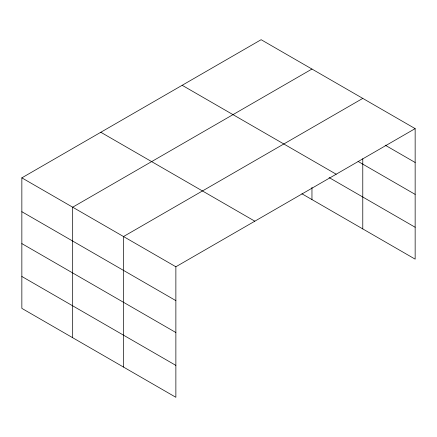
<?xml version="1.0" encoding="UTF-8"?>
<svg xmlns="http://www.w3.org/2000/svg" width="437" height="437" viewBox="0 0 437 437"><rect width="100%" height="100%" fill="white"/><g stroke="black" fill="none" stroke-linecap="round" stroke-linejoin="round"><path stroke-width="0.66" d="M415.15 128.625L261.129 39.701L21.85 177.854L21.85 308.375L175.871 397.299L175.871 266.772L415.15 128.625L415.15 259.146L301.907 193.771M362.781 158.718L362.781 228.917M311.958 69.046L72.679 207.198L72.679 337.719M362.781 98.391L123.502 236.543L123.502 367.064M385.144 145.155L415.15 162.482M358.056 161.417L415.15 194.383M182.169 85.291L336.19 174.216M329.094 177.564L415.15 227.251M100.81 132.264L254.831 221.188M21.85 177.854L175.871 266.772M21.85 211.705L175.871 300.629M21.85 243.606L175.871 332.53M21.85 276.474L175.871 365.398M311.958 187.353L311.958 199.572"/></g></svg>
